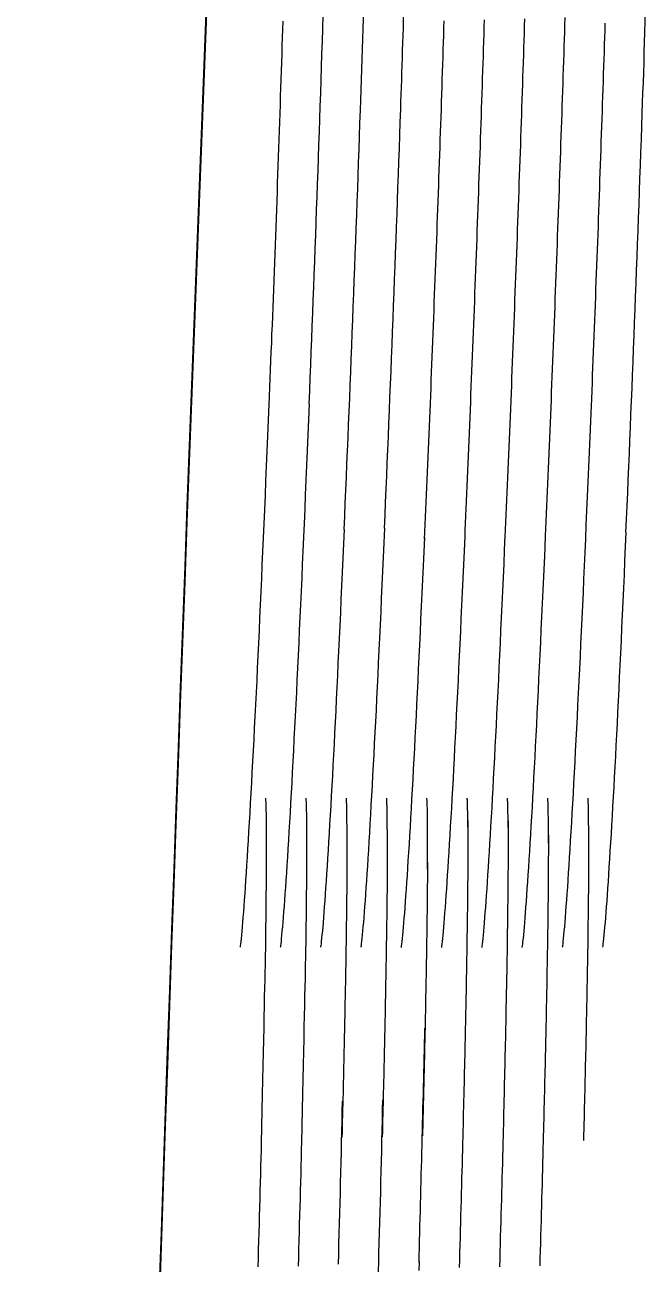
# Model space of a CAD drawing. Extents: x 58467 to 79089, y -33726 to -17391.
# Drawn here: x 70632.021 to 70632.1394, y -20380.3255 to -20380.0894 of the extents above; entities that cross this region are included whole.
import ezdxf

# ---------------------------------------------------------------- set-up
doc = ezdxf.new("R2010")
doc.units = 0
doc.header["$LTSCALE"] = 100
doc.layers.add('PROSISTEM Güney TÜRKOĞLU', color=7, linetype='Continuous')

# ---------------------------------------------------------------- blocks, each defined once
blk = doc.blocks.new('A$C689D2506')
at = {"layer": 'PROSISTEM Güney TÜRKOĞLU', "color": 30, "linetype": 'Continuous'}
for points in [[(9.60012, 6.36081), (9.60325, 6.36066), (9.60633, 6.36052), (9.60935, 6.36039), (9.61231, 6.36025), (9.61523, 6.36012), (9.61809, 6.35999), (9.6209, 6.35986), (9.62366, 6.35973), (9.62637, 6.3596), (9.62903, 6.35948), (9.63165, 6.35935), (9.63422, 6.35923), (9.63675, 6.35911), (9.63923, 6.35898), (9.64167, 6.35886), (9.64407, 6.35874), (9.64643, 6.35862), (9.64875, 6.3585), (9.65102, 6.35838), (9.65326, 6.35826), (9.65544, 6.35814), (9.65758, 6.35802), (9.65967, 6.3579), (9.66171, 6.35778), (9.6637, 6.35767), (9.66563, 6.35756), (9.6675, 6.35744), (9.66931, 6.35733), (9.67107, 6.35722), (9.67276, 6.35712), (9.67438, 6.35701), (9.67594, 6.35691), (9.67743, 6.35681), (9.67884, 6.35671), (9.68019, 6.35662), (9.68146, 6.35652), (9.68266, 6.35643), (9.68379, 6.35635), (9.68483, 6.35626), (9.68581, 6.35618), (9.6867, 6.3561), (9.68752, 6.35602), (9.68827, 6.35594), (9.68892, 6.35587), (9.68947, 6.35581), (9.68989, 6.35576), (9.69015, 6.35573), (9.69022, 6.35572)], [(9.48963, 6.35625), (9.49118, 6.3562), (9.49275, 6.35615), (9.49432, 6.3561), (9.49591, 6.35605), (9.4975, 6.35599), (9.4991, 6.35594), (9.5007, 6.35589), (9.50231, 6.35584), (9.50393, 6.35578), (9.50555, 6.35573), (9.50718, 6.35567), (9.50882, 6.35562), (9.51046, 6.35556), (9.51211, 6.35551), (9.51375, 6.35545), (9.51541, 6.35539), (9.51707, 6.35533), (9.51873, 6.35528), (9.52039, 6.35522), (9.52206, 6.35516), (9.52373, 6.3551), (9.5254, 6.35504), (9.52707, 6.35498), (9.52875, 6.35492), (9.53043, 6.35486), (9.53211, 6.3548), (9.53379, 6.35474), (9.53548, 6.35467), (9.53717, 6.35461), (9.53886, 6.35455), (9.54056, 6.35449), (9.54226, 6.35442), (9.54396, 6.35436), (9.54566, 6.35429), (9.54736, 6.35423), (9.54906, 6.35417), (9.55077, 6.3541), (9.55247, 6.35403), (9.55417, 6.35397), (9.55587, 6.3539), (9.55757, 6.35384), (9.55927, 6.35377), (9.56097, 6.3537), (9.56267, 6.35364), (9.56436, 6.35357), (9.56605, 6.3535), (9.56774, 6.35344), (9.56942, 6.35337), (9.5711, 6.3533), (9.57278, 6.35323)], [(9.57264, 6.35323), (9.57606, 6.35308), (9.57943, 6.35294), (9.58274, 6.3528), (9.586, 6.35267), (9.5892, 6.35253), (9.59236, 6.3524), (9.59546, 6.35227), (9.59852, 6.35213), (9.60154, 6.352), (9.60451, 6.35187), (9.60745, 6.35175), (9.61034, 6.35162), (9.61321, 6.35149), (9.61604, 6.35136), (9.61884, 6.35123), (9.62161, 6.35111), (9.62436, 6.35098), (9.62708, 6.35085), (9.62978, 6.35072), (9.63244, 6.35059), (9.63507, 6.35046), (9.63766, 6.35033), (9.64021, 6.3502), (9.64273, 6.35008), (9.6452, 6.34995), (9.64762, 6.34982), (9.65, 6.3497), (9.65233, 6.34957), (9.65461, 6.34945), (9.65684, 6.34933), (9.659, 6.34921), (9.66111, 6.34909), (9.66316, 6.34897), (9.66514, 6.34885), (9.66706, 6.34874), (9.66892, 6.34863), (9.67071, 6.34852), (9.67243, 6.34841), (9.67408, 6.3483), (9.67567, 6.3482), (9.67719, 6.3481), (9.67864, 6.348), (9.68001, 6.3479), (9.68132, 6.3478), (9.68255, 6.34771), (9.68371, 6.34762), (9.68479, 6.34753), (9.6858, 6.34744), (9.68674, 6.34736), (9.68758, 6.34727), (9.68833, 6.3472), (9.68896, 6.34714), (9.68948, 6.34708), (9.68987, 6.34704), (9.69011, 6.34701), (9.6902, 6.34699)], [(9.65788, 6.35252), (9.65789, 6.35252), (9.65791, 6.35252), (9.65795, 6.35252), (9.65801, 6.35253), (9.65807, 6.35253), (9.65816, 6.35254), (9.65825, 6.35254), (9.65836, 6.35255), (9.65848, 6.35255), (9.65861, 6.35256), (9.65875, 6.35257), (9.65891, 6.35257), (9.65908, 6.35258), (9.65926, 6.35258), (9.65945, 6.35259), (9.65965, 6.3526), (9.65986, 6.3526), (9.66008, 6.35261), (9.66032, 6.35261), (9.66056, 6.35261), (9.66082, 6.35262), (9.66108, 6.35262), (9.66136, 6.35263), (9.66164, 6.35263), (9.66193, 6.35263), (9.66224, 6.35264), (9.66255, 6.35264), (9.66287, 6.35264), (9.6632, 6.35264), (9.66354, 6.35264), (9.66389, 6.35265), (9.66425, 6.35265), (9.66461, 6.35265), (9.66499, 6.35265), (9.66537, 6.35265), (9.66576, 6.35266), (9.66615, 6.35266), (9.66656, 6.35266), (9.66697, 6.35266), (9.66739, 6.35266)], [(9.66557, 6.35271), (9.66614, 6.35271), (9.66672, 6.35271), (9.66731, 6.35271), (9.66791, 6.35271), (9.66852, 6.35271), (9.66915, 6.35271), (9.66978, 6.35271), (9.67043, 6.35271), (9.67109, 6.3527), (9.67176, 6.3527), (9.67244, 6.3527), (9.67313, 6.35269), (9.67383, 6.35269), (9.67454, 6.35268), (9.67526, 6.35268), (9.67599, 6.35267), (9.67674, 6.35267), (9.67749, 6.35266), (9.67825, 6.35265), (9.67903, 6.35264), (9.67981, 6.35264), (9.6806, 6.35263), (9.68141, 6.35262), (9.68223, 6.35261), (9.68305, 6.3526), (9.68389, 6.35259), (9.68474, 6.35257), (9.6856, 6.35256), (9.68647, 6.35255), (9.68735, 6.35254), (9.68823, 6.35252), (9.68913, 6.35251), (9.69004, 6.3525), (9.69096, 6.35248), (9.69189, 6.35247), (9.69283, 6.35245), (9.69378, 6.35243), (9.69473, 6.35242), (9.6957, 6.3524), (9.69667, 6.35238), (9.69766, 6.35236), (9.69865, 6.35235), (9.69965, 6.35233), (9.70066, 6.35231), (9.70168, 6.35229), (9.7027, 6.35227), (9.70374, 6.35225), (9.70478, 6.35223), (9.70583, 6.3522), (9.70688, 6.35218), (9.70795, 6.35216), (9.70902, 6.35214), (9.7101, 6.35211), (9.71119, 6.35209), (9.71228, 6.35207), (9.71338, 6.35204), (9.71449, 6.35202), (9.71561, 6.35199), (9.71674, 6.35197), (9.71789, 6.35194), (9.71904, 6.35191), (9.72019, 6.35188), (9.72136, 6.35186), (9.72253, 6.35183), (9.72371, 6.3518), (9.72489, 6.35177), (9.72608, 6.35174), (9.72728, 6.35171), (9.72849, 6.35168), (9.7297, 6.35165), (9.73091, 6.35162), (9.73213, 6.35159)], [(9.48847, 6.34755), (9.49003, 6.3475), (9.4916, 6.34745), (9.49317, 6.3474), (9.49476, 6.34735), (9.49635, 6.3473), (9.49794, 6.34725), (9.49955, 6.34719), (9.50116, 6.34714), (9.50277, 6.34709), (9.5044, 6.34703), (9.50602, 6.34698), (9.50766, 6.34692), (9.50929, 6.34687), (9.51092, 6.34681), (9.51256, 6.34676), (9.5142, 6.3467), (9.51584, 6.34664), (9.5175, 6.34659), (9.51915, 6.34653), (9.52082, 6.34647), (9.52248, 6.34641), (9.52415, 6.34635), (9.52583, 6.34629), (9.52751, 6.34623), (9.52919, 6.34617), (9.53087, 6.34611), (9.53256, 6.34605), (9.53425, 6.34599), (9.53594, 6.34592), (9.53764, 6.34586), (9.53933, 6.3458), (9.54103, 6.34573), (9.54272, 6.34567), (9.54442, 6.34561), (9.54611, 6.34554), (9.54781, 6.34548), (9.5495, 6.34541), (9.5512, 6.34535), (9.55289, 6.34528), (9.55458, 6.34522), (9.55627, 6.34515), (9.55795, 6.34509), (9.55964, 6.34502), (9.56132, 6.34496), (9.563, 6.34489), (9.56469, 6.34482), (9.56637, 6.34476), (9.56805, 6.34469), (9.56973, 6.34462), (9.5714, 6.34455), (9.57308, 6.34449), (9.57475, 6.34442), (9.57642, 6.34435), (9.57809, 6.34428), (9.57975, 6.34421), (9.58141, 6.34414), (9.58306, 6.34408), (9.58471, 6.34401), (9.58636, 6.34394), (9.588, 6.34387), (9.58963, 6.3438), (9.59126, 6.34373), (9.59288, 6.34366), (9.5945, 6.34359), (9.59611, 6.34352), (9.59771, 6.34345), (9.5993, 6.34338), (9.60089, 6.34331)], [(9.60058, 6.34332), (9.6037, 6.34318), (9.60676, 6.34304), (9.60977, 6.3429), (9.61272, 6.34277), (9.61562, 6.34263), (9.61847, 6.3425), (9.62126, 6.34237), (9.62401, 6.34225), (9.62671, 6.34212), (9.62936, 6.34199), (9.63196, 6.34187), (9.63452, 6.34175), (9.63703, 6.34162), (9.63951, 6.3415), (9.64193, 6.34138), (9.64432, 6.34126), (9.64667, 6.34114), (9.64898, 6.34102), (9.65124, 6.3409), (9.65346, 6.34078), (9.65564, 6.34066), (9.65777, 6.34054), (9.65985, 6.34043), (9.66187, 6.34031), (9.66385, 6.34019), (9.66577, 6.34008), (9.66763, 6.33997), (9.66943, 6.33986), (9.67118, 6.33975), (9.67286, 6.33964), (9.67447, 6.33954), (9.67602, 6.33944), (9.6775, 6.33934), (9.67891, 6.33924), (9.68024, 6.33915), (9.68151, 6.33905), (9.6827, 6.33896), (9.68382, 6.33888), (9.68486, 6.33879), (9.68583, 6.33871), (9.68672, 6.33863), (9.68754, 6.33855), (9.68828, 6.33848), (9.68893, 6.3384), (9.68948, 6.33834), (9.6899, 6.33829), (9.69015, 6.33826), (9.69023, 6.33825)], [(9.65788, 6.34378), (9.65789, 6.34379), (9.65791, 6.34379), (9.65796, 6.34379), (9.65801, 6.34379), (9.65808, 6.3438), (9.65816, 6.3438), (9.65826, 6.34381), (9.65837, 6.34381), (9.65849, 6.34382), (9.65863, 6.34383), (9.65877, 6.34383), (9.65893, 6.34384), (9.65911, 6.34385), (9.65929, 6.34385), (9.65949, 6.34386), (9.65969, 6.34386), (9.65991, 6.34387), (9.66014, 6.34387), (9.66038, 6.34388), (9.66063, 6.34388), (9.66089, 6.34389), (9.66116, 6.34389), (9.66144, 6.34389), (9.66173, 6.3439), (9.66203, 6.3439), (9.66234, 6.3439), (9.66267, 6.34391), (9.663, 6.34391), (9.66333, 6.34391), (9.66368, 6.34391), (9.66404, 6.34391), (9.66441, 6.34392), (9.66478, 6.34392), (9.66516, 6.34392), (9.66556, 6.34392), (9.66595, 6.34392), (9.66636, 6.34393), (9.66678, 6.34393), (9.6672, 6.34393), (9.66763, 6.34393)], [(9.66581, 6.34398), (9.66638, 6.34398), (9.66696, 6.34398), (9.66755, 6.34398), (9.66815, 6.34398), (9.66877, 6.34398), (9.6694, 6.34398), (9.67003, 6.34398), (9.67068, 6.34397), (9.67134, 6.34397), (9.67201, 6.34397), (9.67269, 6.34396), (9.67339, 6.34396), (9.67409, 6.34395), (9.6748, 6.34395), (9.67552, 6.34394), (9.67626, 6.34394), (9.677, 6.34393), (9.67776, 6.34392), (9.67852, 6.34392), (9.67929, 6.34391), (9.68008, 6.3439), (9.68087, 6.34389), (9.68168, 6.34388), (9.68249, 6.34387), (9.68332, 6.34386), (9.68416, 6.34385), (9.68501, 6.34384), (9.68587, 6.34383), (9.68673, 6.34381), (9.68761, 6.3438), (9.6885, 6.34379), (9.6894, 6.34377), (9.69031, 6.34376), (9.69123, 6.34374), (9.69216, 6.34373), (9.69309, 6.34371), (9.69404, 6.3437), (9.695, 6.34368), (9.69596, 6.34366), (9.69693, 6.34364), (9.69792, 6.34363), (9.69891, 6.34361), (9.69991, 6.34359), (9.70091, 6.34357), (9.70193, 6.34355), (9.70295, 6.34353), (9.70399, 6.34351), (9.70503, 6.34349), (9.70607, 6.34347), (9.70713, 6.34344), (9.70819, 6.34342), (9.70926, 6.3434), (9.71034, 6.34338), (9.71142, 6.34335), (9.71251, 6.34333), (9.71361, 6.3433), (9.71472, 6.34328), (9.71583, 6.34325), (9.71697, 6.34323), (9.71811, 6.3432), (9.71925, 6.34317), (9.72041, 6.34315), (9.72157, 6.34312), (9.72274, 6.34309), (9.72391, 6.34306), (9.72509, 6.34303), (9.72628, 6.343), (9.72748, 6.34297), (9.72868, 6.34294), (9.72988, 6.34291), (9.7311, 6.34288), (9.73231, 6.34285)], [(9.73231, 6.34285), (9.73384, 6.34281), (9.73537, 6.34277), (9.73691, 6.34273), (9.73847, 6.34269), (9.74003, 6.34265), (9.7416, 6.34261), (9.74317, 6.34257), (9.74476, 6.34252), (9.74635, 6.34248), (9.74795, 6.34243), (9.74956, 6.34239), (9.75117, 6.34234), (9.75279, 6.3423), (9.75442, 6.34225), (9.75605, 6.34221), (9.75768, 6.34216), (9.75932, 6.34211)], [(9.4887, 6.33881), (9.49026, 6.33876), (9.49183, 6.33871), (9.49341, 6.33866), (9.49499, 6.33861), (9.49658, 6.33856), (9.49818, 6.3385), (9.49979, 6.33845), (9.5014, 6.3384), (9.50301, 6.33834), (9.50464, 6.33829), (9.50627, 6.33824), (9.5079, 6.33818), (9.50954, 6.33813), (9.51117, 6.33807), (9.5128, 6.33801), (9.51444, 6.33796), (9.51609, 6.3379), (9.51774, 6.33784), (9.5194, 6.33778), (9.52106, 6.33773), (9.52273, 6.33767), (9.5244, 6.33761), (9.52608, 6.33755), (9.52776, 6.33749), (9.52944, 6.33743), (9.53113, 6.33737), (9.53281, 6.3373), (9.5345, 6.33724), (9.53619, 6.33718), (9.53789, 6.33712), (9.53958, 6.33705), (9.54128, 6.33699), (9.54297, 6.33693), (9.54467, 6.33686), (9.54637, 6.3368), (9.54806, 6.33674), (9.54976, 6.33667), (9.55145, 6.33661), (9.55314, 6.33654), (9.55483, 6.33648), (9.55652, 6.33641), (9.55821, 6.33634), (9.55989, 6.33628), (9.56157, 6.33621), (9.56326, 6.33615), (9.56494, 6.33608), (9.56662, 6.33601), (9.5683, 6.33595), (9.56998, 6.33588), (9.57166, 6.33581), (9.57333, 6.33574), (9.575, 6.33567), (9.57667, 6.33561), (9.57834, 6.33554), (9.58, 6.33547), (9.58165, 6.3354), (9.58331, 6.33533), (9.58496, 6.33526), (9.5866, 6.33519), (9.58824, 6.33512), (9.58987, 6.33506), (9.5915, 6.33499), (9.59312, 6.33492), (9.59474, 6.33485), (9.59635, 6.33478), (9.59795, 6.33471), (9.59954, 6.33464), (9.60112, 6.33457)], [(9.60082, 6.33457), (9.60393, 6.33443), (9.60698, 6.33429), (9.60998, 6.33416), (9.61292, 6.33402), (9.61582, 6.33389), (9.61866, 6.33376), (9.62145, 6.33363), (9.62419, 6.3335), (9.62688, 6.33338), (9.62952, 6.33325), (9.63212, 6.33313), (9.63467, 6.33301), (9.63718, 6.33288), (9.63965, 6.33276), (9.64207, 6.33264), (9.64445, 6.33252), (9.64679, 6.3324), (9.64909, 6.33228), (9.65135, 6.33216), (9.65357, 6.33204), (9.65574, 6.33192), (9.65786, 6.3318), (9.65993, 6.33169), (9.66196, 6.33157), (9.66392, 6.33146), (9.66584, 6.33134), (9.6677, 6.33123), (9.66949, 6.33112), (9.67123, 6.33101), (9.67291, 6.33091), (9.67452, 6.3308), (9.67606, 6.3307), (9.67753, 6.3306), (9.67894, 6.3305), (9.68027, 6.33041), (9.68153, 6.33032), (9.68272, 6.33023), (9.68383, 6.33014), (9.68488, 6.33006), (9.68584, 6.32998), (9.68673, 6.3299), (9.68755, 6.32982), (9.68828, 6.32974), (9.68894, 6.32967), (9.68949, 6.32961), (9.6899, 6.32956), (9.69016, 6.32953), (9.69023, 6.32952)], [(9.65787, 6.33505), (9.65788, 6.33505), (9.65791, 6.33505), (9.65795, 6.33506), (9.65801, 6.33506), (9.65808, 6.33507), (9.65817, 6.33507), (9.65828, 6.33508), (9.6584, 6.33508), (9.65853, 6.33509), (9.65867, 6.33509), (9.65882, 6.3351), (9.65899, 6.3351), (9.65916, 6.33511), (9.65935, 6.33511), (9.65954, 6.33512), (9.65975, 6.33512), (9.65996, 6.33513), (9.66019, 6.33513), (9.66042, 6.33514), (9.66067, 6.33514), (9.66092, 6.33515), (9.66118, 6.33515), (9.66145, 6.33516), (9.66173, 6.33516), (9.66201, 6.33517), (9.66231, 6.33517), (9.66261, 6.33517), (9.66292, 6.33518), (9.66324, 6.33519), (9.66357, 6.33519), (9.6639, 6.3352), (9.66424, 6.3352)], [(9.66279, 6.33523), (9.66333, 6.33523), (9.66389, 6.33524), (9.66446, 6.33524), (9.66505, 6.33524), (9.66565, 6.33524), (9.66626, 6.33525), (9.66689, 6.33525), (9.66753, 6.33525), (9.66818, 6.33525), (9.66884, 6.33525), (9.66952, 6.33524), (9.67022, 6.33524), (9.67092, 6.33524), (9.67164, 6.33524), (9.67237, 6.33523), (9.67311, 6.33523), (9.67387, 6.33522), (9.67464, 6.33522), (9.67542, 6.33521), (9.67621, 6.33521), (9.67701, 6.3352), (9.67783, 6.33519), (9.67865, 6.33518), (9.67949, 6.33517), (9.68035, 6.33516), (9.68121, 6.33515), (9.68208, 6.33514), (9.68297, 6.33513), (9.68387, 6.33512), (9.68479, 6.33511), (9.68571, 6.33509), (9.68665, 6.33508), (9.6876, 6.33507), (9.68856, 6.33505), (9.68954, 6.33504), (9.69052, 6.33502), (9.69152, 6.33501), (9.69252, 6.33499), (9.69354, 6.33497), (9.69457, 6.33495), (9.69561, 6.33494), (9.69666, 6.33492), (9.69772, 6.3349), (9.69879, 6.33488), (9.69987, 6.33486), (9.70096, 6.33484), (9.70206, 6.33481), (9.70316, 6.33479), (9.70428, 6.33477), (9.70541, 6.33475), (9.70654, 6.33472), (9.70769, 6.3347), (9.70884, 6.33467), (9.71, 6.33465), (9.71117, 6.33462), (9.71235, 6.3346), (9.71354, 6.33457), (9.71473, 6.33455), (9.71594, 6.33452), (9.71717, 6.33449), (9.7184, 6.33446), (9.71964, 6.33443), (9.72089, 6.3344), (9.72215, 6.33437), (9.72342, 6.33434), (9.7247, 6.33431), (9.72598, 6.33428), (9.72727, 6.33425), (9.72856, 6.33422), (9.72987, 6.33418), (9.73118, 6.33415), (9.7325, 6.33412)], [(9.7325, 6.33412), (9.73402, 6.33408), (9.73556, 6.33404), (9.7371, 6.334), (9.73865, 6.33395), (9.74022, 6.33391), (9.74179, 6.33387), (9.74337, 6.33383), (9.74495, 6.33378), (9.74654, 6.33374), (9.74815, 6.3337), (9.74975, 6.33365), (9.75137, 6.33361), (9.75299, 6.33356), (9.75461, 6.33351), (9.75624, 6.33347), (9.75788, 6.33342), (9.75952, 6.33337)], [(9.48894, 6.33007), (9.4905, 6.33002), (9.49207, 6.32997), (9.49364, 6.32992), (9.49523, 6.32987), (9.49682, 6.32981), (9.49842, 6.32976), (9.50003, 6.32971), (9.50164, 6.32966), (9.50326, 6.3296), (9.50488, 6.32955), (9.50651, 6.32949), (9.50815, 6.32944), (9.50978, 6.32938), (9.51142, 6.32933), (9.51305, 6.32927), (9.51469, 6.32921), (9.51634, 6.32916), (9.51799, 6.3291), (9.51965, 6.32904), (9.52132, 6.32898), (9.52298, 6.32892), (9.52466, 6.32886), (9.52633, 6.3288), (9.52801, 6.32874), (9.52969, 6.32868), (9.53138, 6.32862), (9.53307, 6.32856), (9.53476, 6.3285), (9.53645, 6.32844), (9.53814, 6.32837), (9.53984, 6.32831), (9.54153, 6.32825), (9.54323, 6.32818), (9.54493, 6.32812), (9.54662, 6.32806), (9.54832, 6.32799), (9.55001, 6.32793), (9.55171, 6.32786), (9.5534, 6.3278), (9.55509, 6.32773), (9.55678, 6.32767), (9.55846, 6.3276), (9.56015, 6.32753), (9.56183, 6.32747), (9.56351, 6.3274), (9.56519, 6.32734), (9.56687, 6.32727), (9.56855, 6.3272), (9.57023, 6.32713), (9.57191, 6.32707), (9.57358, 6.327), (9.57525, 6.32693), (9.57692, 6.32686), (9.57859, 6.32679), (9.58025, 6.32672), (9.58191, 6.32666), (9.58356, 6.32659), (9.58521, 6.32652), (9.58685, 6.32645), (9.58849, 6.32638), (9.59012, 6.32631), (9.59175, 6.32624), (9.59337, 6.32617), (9.59498, 6.3261), (9.59659, 6.32603), (9.59819, 6.32597), (9.59978, 6.3259), (9.60136, 6.32583)], [(9.65787, 6.32632), (9.65788, 6.32632), (9.6579, 6.32632), (9.65795, 6.32632), (9.65801, 6.32633), (9.65808, 6.32633), (9.65817, 6.32634), (9.65828, 6.32634), (9.65839, 6.32635), (9.65852, 6.32635), (9.65866, 6.32636), (9.65882, 6.32637), (9.65898, 6.32637), (9.65915, 6.32638), (9.65933, 6.32638), (9.65953, 6.32639), (9.65973, 6.32639), (9.65994, 6.32639), (9.66016, 6.3264), (9.66039, 6.3264), (9.66063, 6.32641), (9.66088, 6.32641), (9.66114, 6.32642), (9.6614, 6.32642), (9.66168, 6.32643), (9.66196, 6.32643), (9.66225, 6.32644), (9.66255, 6.32644), (9.66286, 6.32645), (9.66317, 6.32645), (9.66349, 6.32646), (9.66382, 6.32646), (9.66415, 6.32647)], [(9.66273, 6.32649), (9.66327, 6.3265), (9.66383, 6.3265), (9.66441, 6.32651), (9.66499, 6.32651), (9.66559, 6.32651), (9.66621, 6.32651), (9.66683, 6.32651), (9.66747, 6.32651), (9.66813, 6.32651), (9.6688, 6.32651), (9.66948, 6.32651), (9.67017, 6.32651), (9.67088, 6.32651), (9.6716, 6.3265), (9.67233, 6.3265), (9.67307, 6.3265), (9.67383, 6.32649), (9.6746, 6.32648), (9.67538, 6.32648), (9.67618, 6.32647), (9.67698, 6.32647), (9.6778, 6.32646), (9.67863, 6.32645), (9.67948, 6.32644), (9.68033, 6.32643), (9.68119, 6.32642), (9.68207, 6.32641), (9.68297, 6.3264), (9.68387, 6.32639), (9.68479, 6.32637), (9.68571, 6.32636), (9.68666, 6.32635), (9.68761, 6.32633), (9.68857, 6.32632), (9.68955, 6.3263), (9.69054, 6.32629), (9.69154, 6.32627), (9.69255, 6.32626), (9.69357, 6.32624), (9.6946, 6.32622), (9.69564, 6.3262), (9.6967, 6.32618), (9.69776, 6.32616), (9.69884, 6.32614), (9.69992, 6.32612), (9.70101, 6.3261), (9.70212, 6.32608), (9.70323, 6.32606), (9.70435, 6.32604), (9.70548, 6.32601), (9.70662, 6.32599), (9.70777, 6.32596), (9.70893, 6.32594), (9.7101, 6.32592), (9.71127, 6.32589), (9.71246, 6.32586), (9.71365, 6.32584), (9.71485, 6.32581), (9.71606, 6.32578), (9.71729, 6.32575), (9.71853, 6.32573), (9.71978, 6.3257), (9.72103, 6.32567), (9.7223, 6.32564), (9.72357, 6.32561), (9.72485, 6.32557), (9.72614, 6.32554), (9.72743, 6.32551), (9.72874, 6.32548), (9.73005, 6.32544), (9.73136, 6.32541), (9.73268, 6.32538)], [(9.60105, 6.32583), (9.60416, 6.32569), (9.60721, 6.32555), (9.6102, 6.32541), (9.61314, 6.32528), (9.61602, 6.32515), (9.61886, 6.32502), (9.62164, 6.32489), (9.62437, 6.32476), (9.62706, 6.32464), (9.6297, 6.32451), (9.63229, 6.32439), (9.63484, 6.32426), (9.63734, 6.32414), (9.6398, 6.32402), (9.64221, 6.3239), (9.64459, 6.32378), (9.64692, 6.32366), (9.64922, 6.32354), (9.65147, 6.32342), (9.65368, 6.3233), (9.65585, 6.32318), (9.65796, 6.32306), (9.66003, 6.32295), (9.66205, 6.32283), (9.66401, 6.32272), (9.66592, 6.3226), (9.66777, 6.32249), (9.66957, 6.32238), (9.6713, 6.32228), (9.67297, 6.32217), (9.67457, 6.32207), (9.67611, 6.32196), (9.67758, 6.32186), (9.67898, 6.32177), (9.68031, 6.32167), (9.68157, 6.32158), (9.68275, 6.32149), (9.68386, 6.32141), (9.6849, 6.32132), (9.68586, 6.32124), (9.68675, 6.32116), (9.68756, 6.32108), (9.6883, 6.32101), (9.68895, 6.32094), (9.6895, 6.32087), (9.68991, 6.32082), (9.69016, 6.32079), (9.69023, 6.32079)], [(9.73268, 6.32538), (9.73421, 6.32534), (9.73575, 6.3253), (9.73729, 6.32526), (9.73885, 6.32522), (9.74041, 6.32517), (9.74198, 6.32513), (9.74356, 6.32509), (9.74515, 6.32505), (9.74674, 6.325), (9.74834, 6.32496), (9.74995, 6.32491), (9.75157, 6.32487), (9.75319, 6.32482), (9.75481, 6.32478), (9.75644, 6.32473), (9.75808, 6.32468), (9.75972, 6.32463)], [(9.48918, 6.32132), (9.49074, 6.32127), (9.49231, 6.32122), (9.49389, 6.32117), (9.49547, 6.32112), (9.49707, 6.32107), (9.49867, 6.32102), (9.50027, 6.32097), (9.50189, 6.32091), (9.50351, 6.32086), (9.50513, 6.32081), (9.50676, 6.32075), (9.5084, 6.3207), (9.51004, 6.32064), (9.51167, 6.32058), (9.51331, 6.32053), (9.51495, 6.32047), (9.5166, 6.32041), (9.51825, 6.32036), (9.51991, 6.3203), (9.52157, 6.32024), (9.52324, 6.32018), (9.52492, 6.32012), (9.52659, 6.32006), (9.52827, 6.32), (9.52995, 6.31994), (9.53164, 6.31988), (9.53333, 6.31982), (9.53502, 6.31976), (9.53671, 6.31969), (9.53841, 6.31963), (9.5401, 6.31957), (9.5418, 6.3195), (9.54349, 6.31944), (9.54519, 6.31938), (9.54689, 6.31931), (9.54858, 6.31925), (9.55028, 6.31918), (9.55197, 6.31912), (9.55366, 6.31905), (9.55535, 6.31899), (9.55704, 6.31892), (9.55872, 6.31886), (9.56041, 6.31879), (9.56209, 6.31872), (9.56377, 6.31866), (9.56545, 6.31859), (9.56713, 6.31852), (9.56881, 6.31846), (9.57049, 6.31839), (9.57217, 6.31832), (9.57384, 6.31825), (9.57551, 6.31819), (9.57718, 6.31812), (9.57884, 6.31805), (9.5805, 6.31798), (9.58216, 6.31791), (9.58381, 6.31784), (9.58546, 6.31777), (9.5871, 6.31771), (9.58874, 6.31764), (9.59037, 6.31757), (9.592, 6.3175), (9.59362, 6.31743), (9.59523, 6.31736), (9.59684, 6.31729), (9.59843, 6.31722), (9.60003, 6.31715), (9.60161, 6.31708)], [(9.6013, 6.31709), (9.60439, 6.31695), (9.60743, 6.31681), (9.61042, 6.31667), (9.61335, 6.31654), (9.61623, 6.31641), (9.61906, 6.31628), (9.62183, 6.31615), (9.62456, 6.31602), (9.62724, 6.31589), (9.62987, 6.31577), (9.63245, 6.31565), (9.63499, 6.31552), (9.63749, 6.3154), (9.63994, 6.31528), (9.64235, 6.31516), (9.64472, 6.31504), (9.64705, 6.31492), (9.64934, 6.3148), (9.65159, 6.31468), (9.65379, 6.31456), (9.65595, 6.31444), (9.65806, 6.31433), (9.66012, 6.31421), (9.66214, 6.31409), (9.66409, 6.31398), (9.666, 6.31387), (9.66784, 6.31376), (9.66963, 6.31365), (9.67136, 6.31354), (9.67302, 6.31343), (9.67462, 6.31333), (9.67616, 6.31323), (9.67762, 6.31313), (9.67902, 6.31303), (9.68034, 6.31294), (9.6816, 6.31285), (9.68278, 6.31276), (9.68388, 6.31267), (9.68491, 6.31259), (9.68587, 6.31251), (9.68676, 6.31243), (9.68757, 6.31235), (9.68831, 6.31227), (9.68896, 6.3122), (9.68951, 6.31214), (9.68992, 6.31209), (9.69017, 6.31206), (9.69023, 6.31205)], [(9.65788, 6.31758), (9.65789, 6.31759), (9.65794, 6.31759), (9.65802, 6.31759), (9.65812, 6.3176), (9.65825, 6.31761), (9.65839, 6.31762), (9.65856, 6.31762), (9.65874, 6.31763), (9.65895, 6.31764), (9.65917, 6.31765), (9.65942, 6.31766), (9.65968, 6.31766), (9.65996, 6.31767), (9.66026, 6.31768), (9.66057, 6.31769), (9.66091, 6.31769), (9.66126, 6.3177), (9.66162, 6.31771), (9.662, 6.31771), (9.6624, 6.31772), (9.66281, 6.31772), (9.66324, 6.31772), (9.66368, 6.31773), (9.66414, 6.31773), (9.66462, 6.31773), (9.6651, 6.31773), (9.6656, 6.31773), (9.66612, 6.31773), (9.66665, 6.31773), (9.66719, 6.31773), (9.66775, 6.31773), (9.66832, 6.31773), (9.6689, 6.31773), (9.6695, 6.31773), (9.6701, 6.31773), (9.67072, 6.31773), (9.67136, 6.31773), (9.672, 6.31773), (9.67266, 6.31772), (9.67333, 6.31772)], [(9.67184, 6.31777), (9.67241, 6.31777), (9.673, 6.31776), (9.67359, 6.31776), (9.67419, 6.31775), (9.6748, 6.31775), (9.67541, 6.31775), (9.67603, 6.31774), (9.67666, 6.31773), (9.6773, 6.31773), (9.67794, 6.31772), (9.6786, 6.31772), (9.67925, 6.31771), (9.67992, 6.3177), (9.6806, 6.31769), (9.68128, 6.31769), (9.68197, 6.31768), (9.68267, 6.31767), (9.68337, 6.31766), (9.68409, 6.31765), (9.68481, 6.31764), (9.68554, 6.31763), (9.68627, 6.31762), (9.68702, 6.31761), (9.68777, 6.3176), (9.68852, 6.31759), (9.68929, 6.31758), (9.69006, 6.31756), (9.69084, 6.31755), (9.69163, 6.31754), (9.69242, 6.31752), (9.69322, 6.31751), (9.69402, 6.3175), (9.69484, 6.31748), (9.69566, 6.31747), (9.69648, 6.31745), (9.69731, 6.31744), (9.69815, 6.31742), (9.699, 6.31741), (9.69985, 6.31739), (9.7007, 6.31737), (9.70157, 6.31736), (9.70243, 6.31734), (9.70331, 6.31732), (9.70419, 6.31731), (9.70507, 6.31729), (9.70597, 6.31727), (9.70686, 6.31725), (9.70776, 6.31723), (9.70867, 6.31721), (9.70958, 6.31719), (9.7105, 6.31717), (9.71142, 6.31715), (9.71235, 6.31713), (9.71329, 6.31711), (9.71422, 6.31709), (9.71518, 6.31707), (9.71614, 6.31705), (9.7171, 6.31703), (9.71807, 6.317), (9.71905, 6.31698), (9.72003, 6.31696), (9.72102, 6.31693), (9.72201, 6.31691), (9.72301, 6.31689), (9.72401, 6.31686), (9.72501, 6.31684), (9.72602, 6.31681), (9.72704, 6.31679), (9.72806, 6.31676), (9.72908, 6.31674), (9.73011, 6.31671), (9.73114, 6.31668)], [(9.75848, 6.31594), (9.76033, 6.31588)], [(9.59929, 6.30844), (9.60245, 6.3083), (9.60555, 6.30816), (9.6086, 6.30802), (9.61159, 6.30788), (9.61453, 6.30775), (9.61741, 6.30762), (9.62025, 6.30749), (9.62303, 6.30736), (9.62576, 6.30723), (9.62845, 6.3071), (9.63109, 6.30698), (9.63368, 6.30685), (9.63623, 6.30673), (9.63873, 6.30661), (9.6412, 6.30649), (9.64362, 6.30636), (9.646, 6.30624), (9.64834, 6.30612), (9.65064, 6.306), (9.65289, 6.30588), (9.6551, 6.30576), (9.65726, 6.30564), (9.65937, 6.30552), (9.66143, 6.3054), (9.66343, 6.30529), (9.66538, 6.30517), (9.66727, 6.30506), (9.66911, 6.30495), (9.67087, 6.30484), (9.67258, 6.30473), (9.67422, 6.30462), (9.67579, 6.30452), (9.6773, 6.30442), (9.67873, 6.30432), (9.68009, 6.30422), (9.68138, 6.30413), (9.68259, 6.30404), (9.68373, 6.30395), (9.68479, 6.30387), (9.68577, 6.30378), (9.68667, 6.3037), (9.6875, 6.30363), (9.68824, 6.30355), (9.6889, 6.30348), (9.68946, 6.30341), (9.68988, 6.30336), (9.69014, 6.30333), (9.69022, 6.30332)], [(9.65788, 6.30885), (9.65789, 6.30885), (9.65791, 6.30885), (9.65795, 6.30886), (9.658, 6.30886), (9.65806, 6.30887), (9.65814, 6.30887), (9.65822, 6.30887), (9.65832, 6.30888), (9.65844, 6.30889), (9.65856, 6.30889), (9.6587, 6.3089), (9.65884, 6.3089), (9.659, 6.30891), (9.65917, 6.30891), (9.65935, 6.30892), (9.65954, 6.30893), (9.65974, 6.30893), (9.65995, 6.30894), (9.66017, 6.30894), (9.66039, 6.30894), (9.66063, 6.30895), (9.66088, 6.30895), (9.66114, 6.30896), (9.6614, 6.30896), (9.66168, 6.30896), (9.66196, 6.30896), (9.66226, 6.30897), (9.66256, 6.30897), (9.66287, 6.30897), (9.66319, 6.30898), (9.66351, 6.30898), (9.66385, 6.30898), (9.66419, 6.30898), (9.66454, 6.30898), (9.66489, 6.30899), (9.66526, 6.30899), (9.66563, 6.30899), (9.66601, 6.30899), (9.66639, 6.309), (9.66679, 6.309)], [(9.66498, 6.30904), (9.66553, 6.30904), (9.6661, 6.30905), (9.66669, 6.30905), (9.66728, 6.30905), (9.66788, 6.30905), (9.6685, 6.30905), (9.66913, 6.30905), (9.66976, 6.30904), (9.67041, 6.30904), (9.67107, 6.30904), (9.67175, 6.30904), (9.67243, 6.30903), (9.67312, 6.30903), (9.67383, 6.30902), (9.67454, 6.30902), (9.67527, 6.30901), (9.67601, 6.30901), (9.67675, 6.309), (9.67751, 6.30899), (9.67828, 6.30899), (9.67906, 6.30898), (9.67985, 6.30897), (9.68064, 6.30896), (9.68146, 6.30895), (9.68228, 6.30894), (9.68311, 6.30893), (9.68395, 6.30892), (9.68481, 6.30891), (9.68567, 6.3089), (9.68655, 6.30888), (9.68743, 6.30887), (9.68833, 6.30886), (9.68923, 6.30884), (9.69015, 6.30883), (9.69108, 6.30881), (9.69201, 6.3088), (9.69296, 6.30878), (9.69391, 6.30877), (9.69487, 6.30875), (9.69585, 6.30873), (9.69683, 6.30871), (9.69782, 6.3087), (9.69882, 6.30868), (9.69982, 6.30866), (9.70084, 6.30864), (9.70187, 6.30862), (9.7029, 6.3086), (9.70394, 6.30858), (9.70499, 6.30856), (9.70604, 6.30853), (9.70711, 6.30851), (9.70818, 6.30849), (9.70926, 6.30847), (9.71035, 6.30844), (9.71144, 6.30842), (9.71254, 6.3084), (9.71365, 6.30837), (9.71477, 6.30835), (9.71591, 6.30832), (9.71705, 6.30829), (9.7182, 6.30827), (9.71936, 6.30824), (9.72053, 6.30821), (9.7217, 6.30818), (9.72288, 6.30816), (9.72407, 6.30813), (9.72526, 6.3081), (9.72646, 6.30807), (9.72767, 6.30804), (9.72888, 6.30801), (9.7301, 6.30798), (9.73132, 6.30795)], [(9.59952, 6.2997), (9.60268, 6.29955), (9.60577, 6.29941), (9.60881, 6.29928), (9.6118, 6.29914), (9.61473, 6.29901), (9.61761, 6.29888), (9.62043, 6.29875), (9.62321, 6.29862), (9.62594, 6.29849), (9.62862, 6.29836), (9.63125, 6.29824), (9.63383, 6.29811), (9.63638, 6.29799), (9.63888, 6.29787), (9.64133, 6.29775), (9.64375, 6.29762), (9.64612, 6.2975), (9.64846, 6.29738), (9.65075, 6.29726), (9.653, 6.29714), (9.6552, 6.29702), (9.65735, 6.2969), (9.65946, 6.29678), (9.66151, 6.29666), (9.66351, 6.29655), (9.66545, 6.29643), (9.66734, 6.29632), (9.66916, 6.29621), (9.67093, 6.2961), (9.67263, 6.29599), (9.67427, 6.29589), (9.67584, 6.29578), (9.67734, 6.29568), (9.67876, 6.29558), (9.68012, 6.29549), (9.6814, 6.2954), (9.68261, 6.29531), (9.68375, 6.29522), (9.6848, 6.29513), (9.68578, 6.29505), (9.68668, 6.29497), (9.68751, 6.29489), (9.68825, 6.29482), (9.68891, 6.29474), (9.68946, 6.29468), (9.68988, 6.29463), (9.69014, 6.2946), (9.69022, 6.29459)], [(9.65788, 6.30012), (9.65789, 6.30012), (9.65791, 6.30012), (9.65795, 6.30012), (9.658, 6.30013), (9.65806, 6.30013), (9.65814, 6.30014), (9.65823, 6.30014), (9.65833, 6.30015), (9.65844, 6.30015), (9.65857, 6.30016), (9.65871, 6.30016), (9.65885, 6.30017), (9.65901, 6.30018), (9.65918, 6.30018), (9.65937, 6.30019), (9.65956, 6.30019), (9.65976, 6.3002), (9.65997, 6.3002), (9.66019, 6.30021), (9.66043, 6.30021), (9.66067, 6.30022), (9.66092, 6.30022), (9.66118, 6.30022), (9.66145, 6.30023), (9.66173, 6.30023), (9.66201, 6.30023), (9.66231, 6.30024), (9.66261, 6.30024), (9.66293, 6.30024), (9.66325, 6.30024), (9.66358, 6.30025), (9.66392, 6.30025), (9.66426, 6.30025), (9.66462, 6.30025), (9.66498, 6.30025), (9.66535, 6.30026), (9.66572, 6.30026), (9.66611, 6.30026), (9.6665, 6.30026), (9.6669, 6.30027)], [(9.66508, 6.30031), (9.66564, 6.30031), (9.66622, 6.30031), (9.6668, 6.30031), (9.66739, 6.30031), (9.668, 6.30031), (9.66862, 6.30031), (9.66925, 6.30031), (9.66989, 6.30031), (9.67054, 6.30031), (9.6712, 6.30031), (9.67187, 6.3003), (9.67256, 6.3003), (9.67325, 6.30029), (9.67396, 6.30029), (9.67468, 6.30029), (9.6754, 6.30028), (9.67614, 6.30027), (9.67689, 6.30027), (9.67765, 6.30026), (9.67842, 6.30025), (9.6792, 6.30024), (9.67999, 6.30024), (9.68079, 6.30023), (9.6816, 6.30022), (9.68242, 6.30021), (9.68326, 6.3002), (9.6841, 6.30018), (9.68496, 6.30017), (9.68582, 6.30016), (9.6867, 6.30015), (9.68759, 6.30014), (9.68848, 6.30012), (9.68939, 6.30011), (9.69031, 6.30009), (9.69123, 6.30008), (9.69217, 6.30006), (9.69312, 6.30005), (9.69407, 6.30003), (9.69504, 6.30001), (9.69601, 6.3), (9.69699, 6.29998), (9.69798, 6.29996), (9.69898, 6.29994), (9.69999, 6.29992), (9.70101, 6.2999), (9.70203, 6.29988), (9.70307, 6.29986), (9.70411, 6.29984), (9.70516, 6.29982), (9.70622, 6.2998), (9.70728, 6.29978), (9.70835, 6.29975), (9.70943, 6.29973), (9.71052, 6.29971), (9.71161, 6.29968), (9.71272, 6.29966), (9.71382, 6.29963), (9.71495, 6.29961), (9.71608, 6.29958), (9.71723, 6.29956), (9.71838, 6.29953), (9.71954, 6.2995), (9.7207, 6.29948), (9.72188, 6.29945), (9.72306, 6.29942), (9.72424, 6.29939), (9.72544, 6.29936), (9.72664, 6.29933), (9.72784, 6.2993), (9.72906, 6.29927), (9.73028, 6.29924), (9.7315, 6.29921)], [(9.57226, 6.29211), (9.5757, 6.29196), (9.57908, 6.29182), (9.5824, 6.29168), (9.58566, 6.29155), (9.58887, 6.29141), (9.59204, 6.29128), (9.59515, 6.29114), (9.59822, 6.29101), (9.60124, 6.29088), (9.60422, 6.29075), (9.60717, 6.29062), (9.61007, 6.29049), (9.61295, 6.29037), (9.61579, 6.29024), (9.6186, 6.29011), (9.62138, 6.28998), (9.62414, 6.28985), (9.62687, 6.28972), (9.62957, 6.2896), (9.63224, 6.28947), (9.63488, 6.28934), (9.63748, 6.28921), (9.64004, 6.28908), (9.64256, 6.28895), (9.64504, 6.28882), (9.64748, 6.2887), (9.64987, 6.28857), (9.6522, 6.28845), (9.65449, 6.28832), (9.65672, 6.2882), (9.6589, 6.28808), (9.66101, 6.28796), (9.66307, 6.28784), (9.66506, 6.28773), (9.66698, 6.28761), (9.66885, 6.2875), (9.67064, 6.28739), (9.67237, 6.28728), (9.67403, 6.28718), (9.67562, 6.28707), (9.67714, 6.28697), (9.6786, 6.28687), (9.67998, 6.28677), (9.68129, 6.28667), (9.68252, 6.28658), (9.68369, 6.28649), (9.68478, 6.2864), (9.68579, 6.28631), (9.68673, 6.28622), (9.68757, 6.28614), (9.68832, 6.28607), (9.68896, 6.28601), (9.68948, 6.28595), (9.68986, 6.28591), (9.69011, 6.28587), (9.69021, 6.28586)], [(9.65785, 6.29138), (9.65788, 6.29139), (9.65798, 6.29139), (9.65815, 6.2914), (9.65837, 6.29141), (9.65865, 6.29143), (9.65896, 6.29144), (9.65931, 6.29145), (9.6597, 6.29146), (9.66013, 6.29148), (9.66059, 6.29149), (9.66108, 6.2915), (9.66161, 6.29151), (9.66217, 6.29152), (9.66277, 6.29153), (9.66339, 6.29153), (9.66405, 6.29154), (9.66474, 6.29155), (9.66545, 6.29155), (9.66619, 6.29155), (9.66697, 6.29155), (9.66777, 6.29155), (9.66859, 6.29155), (9.66945, 6.29155), (9.67033, 6.29155), (9.67123, 6.29154), (9.67216, 6.29154), (9.67312, 6.29153), (9.67411, 6.29152), (9.67512, 6.29152), (9.67615, 6.29151), (9.67721, 6.2915), (9.67829, 6.29149), (9.6794, 6.29148), (9.68052, 6.29146), (9.68168, 6.29145), (9.68285, 6.29144), (9.68405, 6.29143), (9.68527, 6.29141), (9.68651, 6.2914), (9.68778, 6.29139)], [(9.68778, 6.29139), (9.68782, 6.29139), (9.68802, 6.29139), (9.68837, 6.29138), (9.68889, 6.29137), (9.68957, 6.29136), (9.6904, 6.29134), (9.6914, 6.29132), (9.69255, 6.2913), (9.69387, 6.29127), (9.69534, 6.29124), (9.69697, 6.29121), (9.69876, 6.29117), (9.70071, 6.29113), (9.70282, 6.29108), (9.70509, 6.29104), (9.70752, 6.29098), (9.7101, 6.29093), (9.71285, 6.29087), (9.71575, 6.29081), (9.71882, 6.29074), (9.72204, 6.29067), (9.72542, 6.2906), (9.72897, 6.29052), (9.73267, 6.29044)], [(9.73244, 6.29045), (9.73416, 6.29041), (9.7359, 6.29036), (9.73765, 6.29032), (9.73941, 6.29027), (9.74118, 6.29022), (9.74296, 6.29018), (9.74476, 6.29013), (9.74656, 6.29008), (9.74838, 6.29003), (9.7502, 6.28998), (9.75203, 6.28992), (9.75387, 6.28987), (9.75572, 6.28982), (9.75758, 6.28977), (9.75944, 6.28971)], [(9.48925, 6.28638), (9.49102, 6.28633), (9.49281, 6.28627), (9.4946, 6.28621), (9.4964, 6.28616), (9.49822, 6.2861), (9.50004, 6.28604), (9.50188, 6.28598), (9.50372, 6.28592), (9.50557, 6.28585), (9.50742, 6.28579), (9.50929, 6.28573), (9.51116, 6.28567), (9.51303, 6.2856), (9.51491, 6.28554), (9.5168, 6.28547), (9.51869, 6.2854), (9.52059, 6.28534), (9.52249, 6.28527), (9.52439, 6.2852), (9.52629, 6.28514), (9.5282, 6.28507), (9.53011, 6.285), (9.53202, 6.28493), (9.53394, 6.28486), (9.53586, 6.28479), (9.53779, 6.28472), (9.53972, 6.28465), (9.54165, 6.28457), (9.54359, 6.2845), (9.54552, 6.28443), (9.54746, 6.28436), (9.5494, 6.28428), (9.55134, 6.28421), (9.55328, 6.28413), (9.55522, 6.28406), (9.55716, 6.28398), (9.55909, 6.28391), (9.56102, 6.28383), (9.56295, 6.28376), (9.56488, 6.28368), (9.5668, 6.2836), (9.56872, 6.28353), (9.57064, 6.28345), (9.57255, 6.28337)], [(9.57241, 6.28337), (9.57584, 6.28322), (9.57922, 6.28308), (9.58253, 6.28294), (9.58579, 6.28281), (9.589, 6.28267), (9.59216, 6.28254), (9.59527, 6.2824), (9.59834, 6.28227), (9.60136, 6.28214), (9.60434, 6.28201), (9.60728, 6.28188), (9.61018, 6.28176), (9.61305, 6.28163), (9.61589, 6.2815), (9.61869, 6.28137), (9.62147, 6.28124), (9.62422, 6.28112), (9.62695, 6.28099), (9.62965, 6.28086), (9.63232, 6.28073), (9.63495, 6.2806), (9.63755, 6.28047), (9.64011, 6.28034), (9.64263, 6.28022), (9.6451, 6.28009), (9.64754, 6.27996), (9.64992, 6.27984), (9.65225, 6.27971), (9.65454, 6.27959), (9.65677, 6.27947), (9.65894, 6.27934), (9.66105, 6.27923), (9.6631, 6.27911), (9.66509, 6.27899), (9.66702, 6.27888), (9.66887, 6.27877), (9.67067, 6.27866), (9.67239, 6.27855), (9.67405, 6.27844), (9.67564, 6.27834), (9.67716, 6.27823), (9.67861, 6.27813), (9.67999, 6.27804), (9.6813, 6.27794), (9.68253, 6.27785), (9.6837, 6.27775), (9.68478, 6.27766), (9.6858, 6.27758), (9.68673, 6.27749), (9.68758, 6.27741), (9.68832, 6.27734), (9.68896, 6.27727), (9.68948, 6.27722), (9.68987, 6.27717), (9.69011, 6.27714), (9.69021, 6.27713)], [(9.65785, 6.28265), (9.65788, 6.28265), (9.65799, 6.28266), (9.65815, 6.28267), (9.65838, 6.28268), (9.65865, 6.28269), (9.65897, 6.28271), (9.65933, 6.28272), (9.65972, 6.28273), (9.66015, 6.28274), (9.66062, 6.28275), (9.66111, 6.28277), (9.66165, 6.28278), (9.66221, 6.28279), (9.66281, 6.28279), (9.66344, 6.2828), (9.6641, 6.28281), (9.6648, 6.28281), (9.66552, 6.28282), (9.66627, 6.28282), (9.66705, 6.28282), (9.66785, 6.28282), (9.66869, 6.28282), (9.66955, 6.28282), (9.67044, 6.28281), (9.67135, 6.28281), (9.6723, 6.2828), (9.67327, 6.2828), (9.67426, 6.28279), (9.67528, 6.28278), (9.67632, 6.28277), (9.67739, 6.28276), (9.67849, 6.28275), (9.6796, 6.28274), (9.68074, 6.28273), (9.68191, 6.28272), (9.6831, 6.2827), (9.68431, 6.28269), (9.68554, 6.28268), (9.6868, 6.28266), (9.68808, 6.28265)], [(9.68808, 6.28265), (9.68812, 6.28265), (9.68832, 6.28265), (9.68868, 6.28264), (9.68919, 6.28263), (9.68987, 6.28262), (9.6907, 6.28261), (9.69169, 6.28259), (9.69284, 6.28256), (9.69415, 6.28254), (9.69562, 6.28251), (9.69724, 6.28247), (9.69902, 6.28243), (9.70096, 6.28239), (9.70306, 6.28235), (9.70532, 6.2823), (9.70774, 6.28225), (9.71031, 6.28219), (9.71304, 6.28214), (9.71594, 6.28207), (9.71898, 6.28201), (9.72219, 6.28194), (9.72556, 6.28186), (9.72908, 6.28179), (9.73277, 6.28171)], [(9.73254, 6.28172), (9.73426, 6.28167), (9.736, 6.28163), (9.73775, 6.28158), (9.73951, 6.28154), (9.74128, 6.28149), (9.74307, 6.28144), (9.74486, 6.28139), (9.74667, 6.28134), (9.74848, 6.28129), (9.75031, 6.28124), (9.75214, 6.28119), (9.75398, 6.28114), (9.75583, 6.28108), (9.75769, 6.28103), (9.75955, 6.28098)]]:
    blk.add_lwpolyline(points, dxfattribs=at)
for centre, radius, start, end in [((9.38439, 2.85493), 3.51163, 87.96375, 88.53664), ((9.1821, -3.23545), 9.60536, 87.505731, 88.048646), ((11.52388, 58.12974), 51.9, 265.983281, 269.697604), ((11.52399, 58.13247), 51.90261, 265.991157, 269.697501), ((9.17594, -15.58326), 21.90694, 88.47596, 88.60898), ((9.26847, -0.7707), 7.08672, 88.060505, 88.473101), ((9.18242, -3.28971), 9.6072, 87.513073, 88.056039), ((9.65164, 2.81432), 3.49451, 88.24301, 88.8244), ((9.47901, -3.29109), 9.60235, 87.787391, 88.330419), ((9.38496, 2.82172), 3.48369, 87.96673, 88.54916), ((9.18252, -3.29724), 9.606, 87.511957, 88.05495), ((9.65158, 2.79687), 3.50322, 88.24319, 88.82164), ((9.2033, -2.75352), 9.05315, 87.664276, 88.233514)]:
    blk.add_arc(centre, radius, start, end, dxfattribs=at)
blk = doc.blocks.new('A$C24637210')
at = {"layer": 'PROSISTEM Güney TÜRKOĞLU', "rotation": 90}
blk.add_blockref('A$C689D2506', (73.67654, 14.95003), dxfattribs=at)
blk = doc.blocks.new('FRN35_A_R')
at = {"layer": 'PROSISTEM Güney TÜRKOĞLU', "xscale": 0.8777, "yscale": 0.8777, "zscale": 0.8777, "rotation": 270}
blk.add_blockref('A$C24637210', (90777.39308, -1900.61604), dxfattribs=at)

msp = doc.modelspace()

# ---------------------------------------------------------------- block references
at = {"rotation": 270}
msp.add_blockref('FRN35_A_R', (72591.83445, 70418.75471), dxfattribs=at)

doc.saveas('drawing.dxf')
